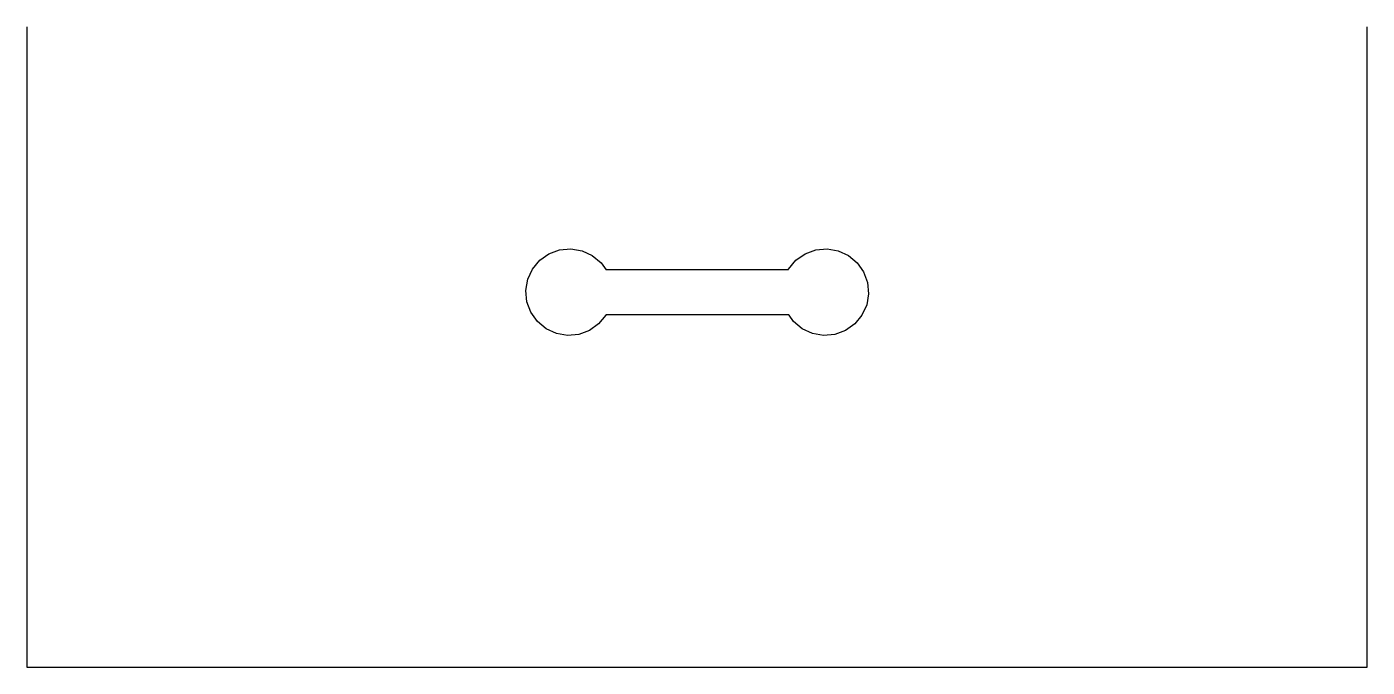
# Model space of a CAD drawing. Extents: x -208 to 268, y -66 to 162.
import ezdxf

# ---------------------------------------------------------------- set-up
doc = ezdxf.new("R2010")
doc.units = 0
doc.layers.get('0').update_dxf_attribs({"linetype": 'CONTINUOUS'})

msp = doc.modelspace()

# ---------------------------------------------------------------- linework, layer by layer
for p, q in [((-208.17, 161.56), (-208.17, -66.11)), ((268.08, -66.11), (268.08, 161.56)), ((-22.63, 80.87), (-18.86, 82.26)), ((-18.86, 82.26), (-14.85, 82.63)), ((-14.85, 82.63), (-10.89, 81.95)), ((-10.89, 81.95), (-7.24, 80.26)), ((68.37, 80.87), (72.14, 82.26)), ((72.14, 82.26), (76.15, 82.63)), ((76.15, 82.63), (80.11, 81.95)), ((80.11, 81.95), (83.76, 80.26)), ((-28.48, 75.45), (-25.91, 78.55)), ((-25.91, 78.55), (-22.63, 80.87)), ((-7.24, 80.26), (-4.15, 77.69)), ((-4.15, 77.69), (-2.37, 75.18)), ((62.52, 75.45), (65.09, 78.55)), ((65.09, 78.55), (68.37, 80.87)), ((83.76, 80.26), (86.85, 77.69)), ((86.85, 77.69), (89.17, 74.41)), ((-30.84, 67.84), (-30.16, 71.8)), ((-30.16, 71.8), (-28.48, 75.45)), ((62.39, 75.18), (-2.37, 75.18)), ((62.39, 75.18), (62.52, 75.45)), ((89.17, 74.41), (90.56, 70.64)), ((-30.48, 63.84), (-30.84, 67.84)), ((90.56, 70.64), (90.93, 66.63)), ((-29.08, 60.07), (-30.48, 63.84)), ((90.25, 62.67), (88.57, 59.02)), ((90.93, 66.63), (90.25, 62.67)), ((-26.76, 56.78), (-29.08, 60.07)), ((-2.43, 59.02), (-5, 55.93)), ((-2.3, 59.3), (-2.43, 59.02)), ((-2.3, 59.3), (29.96, 59.3)), ((29.96, 59.3), (62.46, 59.3)), ((62.65, 59.02), (62.46, 59.3)), ((64.24, 56.78), (62.65, 59.02)), ((88.57, 59.02), (86, 55.93)), ((-23.67, 54.21), (-26.76, 56.78)), ((-20.02, 52.53), (-23.67, 54.21)), ((-16.06, 51.85), (-20.02, 52.53)), ((-8.28, 53.61), (-12.06, 52.22)), ((-5, 55.93), (-8.28, 53.61)), ((67.33, 54.21), (64.24, 56.78)), ((70.98, 52.53), (67.33, 54.21)), ((74.94, 51.85), (70.98, 52.53)), ((82.72, 53.61), (78.94, 52.22)), ((86, 55.93), (82.72, 53.61)), ((-12.06, 52.22), (-16.06, 51.85)), ((78.94, 52.22), (74.94, 51.85)), ((-208.17, -66.11), (268.08, -66.11))]:
    msp.add_line(p, q)

doc.saveas('drawing.dxf')
